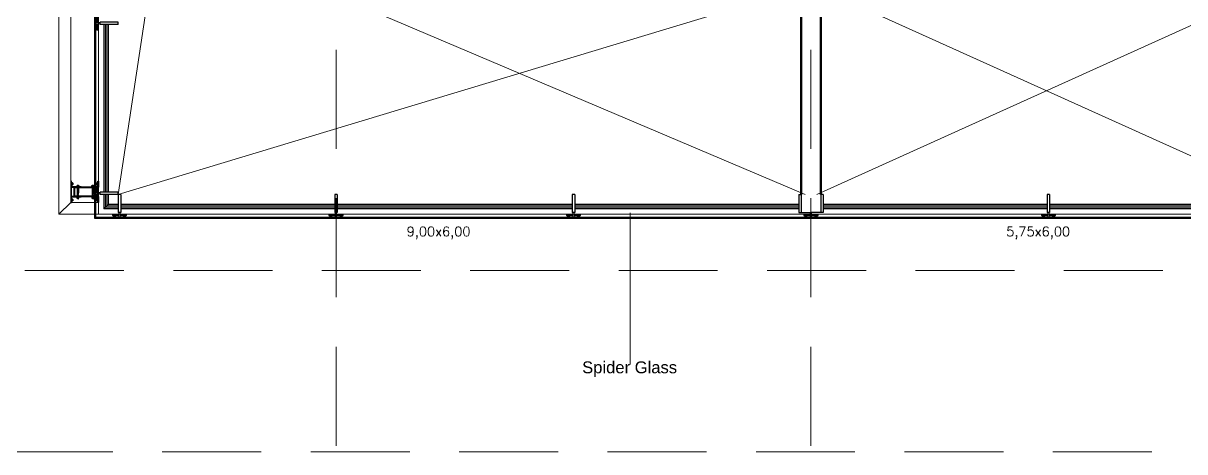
# Model space of a CAD drawing. Header units: millimetres. Extents: x 705 to 840, y 133 to 501.
# Drawn here: x 725.24 to 739.91, y 178.99 to 184.41 of the extents above; entities that cross this region are included whole.
import ezdxf

# ---------------------------------------------------------------- set-up
doc = ezdxf.new("R2010")
doc.units = ezdxf.units.MM
doc.header["$LTSCALE"] = 10
doc.linetypes.add('DASHED2', pattern=[0.375, 0.25, -0.125])
doc.layers.get('0').update_dxf_attribs({"color": 90})
doc.layers.add('ACCESORIO', color=90, linetype='Continuous')
doc.layers.add('VIDRO', color=140, linetype='Continuous')
for name, color, linetype, lineweight in [('CINZA', 252, 'Continuous', 13), ('cinza 03', 252, 'Continuous', 13), ('COTA', 90, 'Continuous', 9), ('HACHT', 90, 'Continuous', 9), ('linha estutura', 252, 'Continuous', 13), ('PAREDES 2', 50, 'Continuous', 50), ('pn 02', 16, 'Continuous', 20), ('PN-01', 90, 'Continuous', 13), ('PN-03', 180, 'Continuous', 30), ('recuos', 16, 'Continuous', 20), ('texto', 16, 'Continuous', 20)]:
    doc.layers.add(name, color=color, linetype=linetype, lineweight=lineweight)
doc.styles.get("Standard").update_dxf_attribs({"font": 'simplex.shx'})

# ---------------------------------------------------------------- blocks, each defined once
blk = doc.blocks.new('BLO253')
blk.add_lwpolyline([(39.6, 2, -0.4142136), (40.6, 1, 0.4142136), (41.6, 0), (91.5, 0, 0.4142136), (92.5, 1), (92.5, 4, 0.4142136), (91.5, 5), (49.6, 5, -0.4142136), (44.6, 10), (44.6, 89, 0.4142136), (43.6, 90), (41.6, 90, 0.4142136), (40.6, 89), (40.6, 6.5, -0.4142136), (39.1, 5), (-39.1, 5, -0.4142136), (-40.6, 6.5), (-40.6, 89, 0.4142136), (-41.6, 90), (-43.6, 90, 0.4142136), (-44.6, 89), (-44.6, 10, -0.4142136), (-49.6, 5), (-91.5, 5, 0.4142136), (-92.5, 4), (-92.5, 1, 0.4142136), (-91.5, 0), (-41.6, 0, 0.4142136), (-40.6, 1, -0.4142136), (-39.6, 2)], format="xyb", close=True)
blk = doc.blocks.new('CAB-BUL')
for p, q in [((-6, 11), (6, 11)), ((-4, 2), (-4, 9)), ((-4, 1), (-4, 2)), ((4, 2), (4, 9)), ((4, 1), (4, 2))]:
    blk.add_line(p, q)
blk.add_lwpolyline([(-9, 1), (9, 1), (9, 0), (-9, 0)], close=True)
blk.add_lwpolyline([(8, 9, 0.888889), (4, 9, 0.50025), (-4, 9, 0.88987), (-8, 9), (-8, 2), (8, 2)], format="xyb", close=True)
blk = doc.blocks.new('TUERCA')
for p, q in [((-7, -2), (7, -2)), ((7, -10), (-7, -10)), ((-5, -11), (3, -10)), ((-5, -12), (4, -11)), ((-5, -13), (4, -12)), ((-5, -14), (4, -13)), ((-5, -16), (4, -14)), ((-4, -8), (-4, -3)), ((-3, -16), (4, -16)), ((4, -3), (4, -8))]:
    blk.add_line(p, q)
blk.add_lwpolyline([(-9, 0), (9, 0), (9, -2), (-9, -2)], close=True)
blk.add_lwpolyline([(-4, -8, -0.666895), (-9, -8), (-9, -3, -0.666895), (-4, -3, -0.349005), (4, -3, -0.666667), (9, -3), (9, -8, -0.666667), (4, -8, -0.349005)], format="xyb", close=True)
blk.add_lwpolyline([(-4, -10), (-3, -10), (-5, -11), (-3, -11), (-5, -12), (-3, -12), (-5, -13), (-3, -14), (-5, -14), (-3, -15), (-5, -16), (-3, -16), (3, -16), (4, -16), (3, -15), (4, -14), (3, -14), (4, -13), (3, -13), (4, -12), (3, -11), (4, -11), (3, -10), (4, -10)])
blk = doc.blocks.new('fixação madeira')
at = {"layer": 'ACCESORIO'}
for p, q in [((-0.052, -0.063), (-0.05, -0.076)), ((-0.05, -0.063), (-0.048, -0.076)), ((-0.048, -0.063), (-0.047, -0.076)), ((-0.047, -0.063), (-0.045, -0.076)), ((-0.045, -0.063), (-0.043, -0.076)), ((-0.043, -0.063), (-0.041, -0.076)), ((-0.041, -0.063), (-0.039, -0.076)), ((-0.039, -0.063), (-0.038, -0.076)), ((-0.038, -0.063), (-0.036, -0.076)), ((-0.036, -0.063), (-0.034, -0.076)), ((-0.034, -0.063), (-0.032, -0.076)), ((-0.032, -0.063), (-0.03, -0.076)), ((-0.03, -0.063), (-0.029, -0.076)), ((-0.029, -0.063), (-0.027, -0.076)), ((-0.027, -0.063), (-0.025, -0.076)), ((-0.025, -0.063), (-0.023, -0.076)), ((-0.023, -0.063), (-0.021, -0.076)), ((-0.021, -0.063), (-0.02, -0.076)), ((-0.02, -0.063), (-0.018, -0.076)), ((-0.018, -0.063), (-0.016, -0.076)), ((-0.016, -0.063), (-0.014, -0.076)), ((-0.014, -0.063), (-0.012, -0.076)), ((-0.012, -0.076), (-0.012, -0.063)), ((-0.052, -0.251), (-0.05, -0.264)), ((-0.05, -0.251), (-0.048, -0.264)), ((-0.048, -0.251), (-0.047, -0.264)), ((-0.047, -0.251), (-0.045, -0.264)), ((-0.045, -0.251), (-0.043, -0.264)), ((-0.043, -0.251), (-0.041, -0.264)), ((-0.041, -0.251), (-0.039, -0.264)), ((-0.039, -0.251), (-0.038, -0.264)), ((-0.038, -0.251), (-0.036, -0.264)), ((-0.036, -0.251), (-0.034, -0.264)), ((-0.034, -0.251), (-0.032, -0.264)), ((-0.032, -0.251), (-0.03, -0.264)), ((-0.03, -0.251), (-0.029, -0.264)), ((-0.029, -0.251), (-0.027, -0.264)), ((-0.027, -0.251), (-0.025, -0.264)), ((-0.025, -0.251), (-0.023, -0.264)), ((-0.023, -0.251), (-0.021, -0.264)), ((-0.021, -0.251), (-0.02, -0.264)), ((-0.02, -0.251), (-0.018, -0.264)), ((-0.018, -0.251), (-0.016, -0.264)), ((-0.016, -0.251), (-0.014, -0.264)), ((-0.014, -0.251), (-0.012, -0.264)), ((-0.012, -0.264), (-0.012, -0.251))]:
    blk.add_line(p, q, dxfattribs=at)
for points in [[(-0.06, -0.034), (0.057, -0.034), (0.057, -0.308), (-0.06, -0.308)], [(-0.052, -0.042), (0.049, -0.042), (0.049, -0.3), (-0.052, -0.3)]]:
    blk.add_lwpolyline(points, close=True, dxfattribs=at)
for points in [[(0.049, -0.063), (-0.014, -0.063), (-0.015, -0.066), (-0.016, -0.063), (-0.017, -0.066), (-0.018, -0.063), (-0.018, -0.066), (-0.02, -0.063), (-0.02, -0.066), (-0.021, -0.063), (-0.022, -0.066), (-0.023, -0.063), (-0.024, -0.066), (-0.025, -0.063), (-0.026, -0.066), (-0.027, -0.063), (-0.027, -0.066), (-0.029, -0.063), (-0.029, -0.066), (-0.03, -0.063), (-0.031, -0.066), (-0.032, -0.063), (-0.033, -0.066), (-0.034, -0.063), (-0.035, -0.066), (-0.036, -0.063), (-0.036, -0.066), (-0.038, -0.063), (-0.038, -0.066), (-0.039, -0.063), (-0.04, -0.066), (-0.041, -0.063), (-0.042, -0.066), (-0.043, -0.063), (-0.044, -0.066), (-0.045, -0.063), (-0.045, -0.066), (-0.047, -0.063), (-0.047, -0.066), (-0.048, -0.063), (-0.049, -0.066), (-0.05, -0.063), (-0.051, -0.066), (-0.052, -0.063)], [(-0.052, -0.076), (-0.051, -0.074), (-0.05, -0.076), (-0.05, -0.074), (-0.048, -0.076), (-0.048, -0.074), (-0.047, -0.076), (-0.046, -0.074), (-0.045, -0.076), (-0.044, -0.074), (-0.043, -0.076), (-0.042, -0.074), (-0.041, -0.076), (-0.041, -0.074), (-0.039, -0.076), (-0.039, -0.074), (-0.038, -0.076), (-0.037, -0.074), (-0.036, -0.076), (-0.035, -0.074), (-0.034, -0.076), (-0.033, -0.074), (-0.032, -0.076), (-0.032, -0.074), (-0.03, -0.076), (-0.03, -0.074), (-0.029, -0.076), (-0.028, -0.074), (-0.027, -0.076), (-0.026, -0.074), (-0.025, -0.076), (-0.024, -0.074), (-0.023, -0.076), (-0.023, -0.074), (-0.021, -0.076), (-0.021, -0.074), (-0.02, -0.076), (-0.019, -0.074), (-0.018, -0.076), (-0.017, -0.074), (-0.016, -0.076), (-0.015, -0.074), (-0.014, -0.076), (-0.014, -0.074), (-0.012, -0.076), (0.049, -0.076)], [(0.049, -0.251), (-0.014, -0.251), (-0.015, -0.253), (-0.016, -0.251), (-0.017, -0.253), (-0.018, -0.251), (-0.018, -0.253), (-0.02, -0.251), (-0.02, -0.253), (-0.021, -0.251), (-0.022, -0.253), (-0.023, -0.251), (-0.024, -0.253), (-0.025, -0.251), (-0.026, -0.253), (-0.027, -0.251), (-0.027, -0.253), (-0.029, -0.251), (-0.029, -0.253), (-0.03, -0.251), (-0.031, -0.253), (-0.032, -0.251), (-0.033, -0.253), (-0.034, -0.251), (-0.035, -0.253), (-0.036, -0.251), (-0.036, -0.253), (-0.038, -0.251), (-0.038, -0.253), (-0.039, -0.251), (-0.04, -0.253), (-0.041, -0.251), (-0.042, -0.253), (-0.043, -0.251), (-0.044, -0.253), (-0.045, -0.251), (-0.045, -0.253), (-0.047, -0.251), (-0.047, -0.253), (-0.048, -0.251), (-0.049, -0.253), (-0.05, -0.251), (-0.051, -0.253), (-0.052, -0.251)], [(-0.052, -0.264), (-0.051, -0.262), (-0.05, -0.264), (-0.05, -0.262), (-0.048, -0.264), (-0.048, -0.262), (-0.047, -0.264), (-0.046, -0.262), (-0.045, -0.264), (-0.044, -0.262), (-0.043, -0.264), (-0.042, -0.262), (-0.041, -0.264), (-0.041, -0.262), (-0.039, -0.264), (-0.039, -0.262), (-0.038, -0.264), (-0.037, -0.262), (-0.036, -0.264), (-0.035, -0.262), (-0.034, -0.264), (-0.033, -0.262), (-0.032, -0.264), (-0.032, -0.262), (-0.03, -0.264), (-0.03, -0.262), (-0.029, -0.264), (-0.028, -0.262), (-0.027, -0.264), (-0.026, -0.262), (-0.025, -0.264), (-0.024, -0.262), (-0.023, -0.264), (-0.023, -0.262), (-0.021, -0.264), (-0.021, -0.262), (-0.02, -0.264), (-0.019, -0.262), (-0.018, -0.264), (-0.017, -0.262), (-0.016, -0.264), (-0.015, -0.262), (-0.014, -0.264), (-0.014, -0.262), (-0.012, -0.264), (0.049, -0.264)]]:
    blk.add_lwpolyline(points, dxfattribs=at)
at = {"layer": 'ACCESORIO', "xscale": 0.001440000000002328, "yscale": 0.001440000000002328, "zscale": 0.00144, "rotation": 180}
blk.add_blockref('BLO253', (-0.001, 0.001), dxfattribs=at)
at = {"layer": 'ACCESORIO', "linetype": 'Continuous', "xscale": 0.001440000000002328, "yscale": 0.001440000000002328, "zscale": 0.00144}
for name, p, rotation in [('CAB-BUL', (-0.105, -0.006), 180), ('TUERCA', (-0.066, -0.07), 270), ('CAB-BUL', (0.063, -0.07), 270), ('CAB-BUL', (0.1, -0.006), 180), ('CAB-BUL', (0.063, -0.258), 270)]:
    blk.add_blockref(name, p, dxfattribs=dict(at, rotation=rotation))
at = {"layer": 'ACCESORIO', "xscale": -0.001440000000002328, "yscale": 0.001440000000002328, "zscale": 0.00144}
blk.add_blockref('BLO253', (-0.001, -0.345), dxfattribs=at)
at = {"layer": 'ACCESORIO', "color": 252, "linetype": 'Continuous', "xscale": 0.001440000000002328, "yscale": 0.001440000000002328, "zscale": 0.00144, "rotation": 270}
blk.add_blockref('TUERCA', (-0.066, -0.258), dxfattribs=at)
at = {"layer": 'ACCESORIO', "linetype": 'Continuous', "xscale": -0.001440000000002328, "yscale": 0.001440000000002328, "zscale": 0.00144}
for p in [(-0.105, -0.338), (0.1, -0.338)]:
    blk.add_blockref('CAB-BUL', p, dxfattribs=at)
blk = doc.blocks.new('SPIDER')
at = {"layer": 'HACHT'}
blk.add_line((-0.289, -0.009), (-0.289, 0.009), dxfattribs=at)
at = {"layer": 'PN-01'}
for p, q in [((-0.264, 0.063), (-0.304, 0.063)), ((-0.293, 0.067), (-0.299, 0.07)), ((-0.294, 0.066), (-0.299, 0.069)), ((-0.264, 0.064), (-0.299, 0.064)), ((-0.264, 0.062), (-0.299, 0.062)), ((-0.294, 0.06), (-0.299, 0.058)), ((-0.293, 0.059), (-0.299, 0.056)), ((-0.264, 0.064), (-0.298, 0.064)), ((-0.289, 0.066), (-0.294, 0.066)), ((-0.289, 0.06), (-0.294, 0.06)), ((-0.289, 0.067), (-0.293, 0.067)), ((-0.289, 0.059), (-0.293, 0.059)), ((-0.283, 0.079), (-0.289, 0.079)), ((-0.283, 0.048), (-0.289, 0.048)), ((-0.228, 0.009), (-0.289, 0.009)), ((-0.279, 0.072), (-0.283, 0.079)), ((-0.279, 0.055), (-0.283, 0.048)), ((-0.27, 0.072), (-0.279, 0.072)), ((-0.27, 0.055), (-0.279, 0.055)), ((-0.264, 0.089), (-0.27, 0.089)), ((-0.27, 0.089), (-0.27, 0.009)), ((-0.264, 0.078), (-0.27, 0.078)), ((-0.264, 0.048), (-0.27, 0.048)), ((-0.264, 0.034), (-0.27, 0.034)), ((-0.264, 0.089), (-0.264, 0.009)), ((-0.258, 0.072), (-0.264, 0.076)), ((-0.258, 0.055), (-0.264, 0.051)), ((-0.262, 0.074), (-0.262, 0.052)), ((-0.261, 0.074), (-0.261, 0.053)), ((-0.26, 0.073), (-0.26, 0.053)), ((-0.258, 0.089), (-0.252, 0.089)), ((-0.258, 0.089), (-0.258, 0.08)), ((-0.258, 0.08), (-0.258, 0.047)), ((-0.258, 0.047), (-0.258, 0.009)), ((-0.258, 0.034), (-0.252, 0.034)), ((-0.252, 0.089), (-0.252, 0.009)), ((-0.264, -0.063), (-0.304, -0.063)), ((-0.293, -0.059), (-0.299, -0.056)), ((-0.294, -0.06), (-0.299, -0.058)), ((-0.264, -0.062), (-0.299, -0.062)), ((-0.264, -0.064), (-0.299, -0.064)), ((-0.294, -0.066), (-0.299, -0.069)), ((-0.293, -0.067), (-0.299, -0.07)), ((-0.264, -0.064), (-0.298, -0.064)), ((-0.289, -0.06), (-0.294, -0.06)), ((-0.289, -0.066), (-0.294, -0.066)), ((-0.289, -0.059), (-0.293, -0.059)), ((-0.289, -0.067), (-0.293, -0.067)), ((-0.228, -0.009), (-0.289, -0.009)), ((-0.283, -0.048), (-0.289, -0.048)), ((-0.283, -0.079), (-0.289, -0.079)), ((-0.279, -0.055), (-0.283, -0.048)), ((-0.279, -0.072), (-0.283, -0.079)), ((-0.27, -0.055), (-0.279, -0.055)), ((-0.27, -0.072), (-0.279, -0.072)), ((-0.27, -0.089), (-0.27, -0.009)), ((-0.264, -0.034), (-0.27, -0.034)), ((-0.264, -0.048), (-0.27, -0.048)), ((-0.264, -0.078), (-0.27, -0.078)), ((-0.264, -0.089), (-0.27, -0.089)), ((-0.264, -0.089), (-0.264, -0.009)), ((-0.258, -0.055), (-0.264, -0.051)), ((-0.258, -0.072), (-0.264, -0.076)), ((-0.262, -0.074), (-0.262, -0.052)), ((-0.261, -0.074), (-0.261, -0.053)), ((-0.26, -0.073), (-0.26, -0.053)), ((-0.258, -0.047), (-0.258, -0.009)), ((-0.258, -0.034), (-0.252, -0.034)), ((-0.258, -0.08), (-0.258, -0.047)), ((-0.258, -0.089), (-0.258, -0.08)), ((-0.258, -0.089), (-0.252, -0.089)), ((-0.252, -0.089), (-0.252, -0.009))]:
    blk.add_line(p, q, dxfattribs=at)
at = {"layer": 'PN-03'}
for p, q in [((-0.228, -0.015), (-0.228, 0.015)), ((0, 0.015), (-0.228, 0.015)), ((0, -0.015), (0, 0.015)), ((0, -0.015), (-0.228, -0.015))]:
    blk.add_line(p, q, dxfattribs=at)

msp = doc.modelspace()

# ---------------------------------------------------------------- linework, layer by layer
at = {"layer": 'CINZA'}
for p, q in [((726.264, 184.391), (726.264, 182.274)), ((726.279, 184.391), (726.279, 182.274)), ((726.298, 184.391), (726.298, 182.274)), ((726.313, 184.391), (726.313, 182.274)), ((726.264, 182.244), (726.264, 182.067)), ((726.279, 182.244), (726.279, 182.082)), ((726.298, 182.244), (726.298, 182.101)), ((726.313, 182.244), (726.313, 182.116)), ((726.441, 182.101), (726.298, 182.101)), ((726.441, 182.116), (726.313, 182.116)), ((729.176, 182.116), (726.471, 182.116)), ((729.176, 182.101), (726.471, 182.101)), ((732.176, 182.116), (729.206, 182.116)), ((732.176, 182.101), (729.206, 182.101)), ((735.036, 182.116), (732.206, 182.116)), ((735.036, 182.101), (732.206, 182.101)), ((738.176, 182.116), (735.346, 182.116)), ((738.176, 182.101), (735.346, 182.101)), ((741.036, 182.116), (738.206, 182.116)), ((741.036, 182.101), (738.206, 182.101)), ((726.441, 182.067), (726.264, 182.067)), ((726.441, 182.082), (726.279, 182.082)), ((729.176, 182.082), (726.471, 182.082)), ((729.176, 182.067), (726.471, 182.067)), ((732.176, 182.082), (729.206, 182.082)), ((732.176, 182.067), (729.206, 182.067)), ((735.036, 182.082), (732.206, 182.082)), ((735.036, 182.067), (732.206, 182.067)), ((738.176, 182.082), (735.346, 182.082)), ((738.176, 182.067), (735.346, 182.067)), ((741.036, 182.082), (738.206, 182.082)), ((741.036, 182.067), (738.206, 182.067))]:
    msp.add_line(p, q, dxfattribs=at)
at = {"layer": 'cinza 03'}
msp.add_line((726.318, 182.122), (726.258, 182.062), dxfattribs=at)
at = {"layer": 'COTA'}
msp.add_line((732.905, 182.011), (732.905, 180.097), dxfattribs=at)
at = {"layer": 'HACHT'}
for p, q in [((726.258, 184.391), (726.258, 182.274)), ((726.318, 184.391), (726.318, 182.274)), ((726.152, 182.251), (726.152, 182.268)), ((726.258, 182.244), (726.258, 182.062)), ((726.318, 182.244), (726.318, 182.122)), ((726.441, 182.122), (726.318, 182.122)), ((729.176, 182.122), (726.471, 182.122)), ((732.176, 182.122), (729.206, 182.122)), ((735.036, 182.122), (732.206, 182.122)), ((738.176, 182.122), (735.346, 182.122)), ((741.036, 182.122), (738.206, 182.122)), ((726.441, 182.062), (726.258, 182.062)), ((726.464, 181.956), (726.447, 181.956)), ((729.176, 182.062), (726.471, 182.062)), ((729.199, 181.956), (729.182, 181.956)), ((732.176, 182.062), (729.206, 182.062)), ((732.199, 181.956), (732.182, 181.956)), ((735.036, 182.062), (732.206, 182.062)), ((735.199, 181.956), (735.182, 181.956)), ((735.182, 181.956), (735.199, 181.956)), ((738.176, 182.062), (735.346, 182.062)), ((738.199, 181.956), (738.182, 181.956)), ((741.036, 182.062), (738.206, 182.062))]:
    msp.add_line(p, q, dxfattribs=at)
at = {"layer": 'linha estutura', "linetype": 'DASHED2', "ltscale": 0.5}
for p, q in [((729.191, 179.07), (729.191, 208.223)), ((735.191, 179.07), (735.191, 208.223)), ((723.247, 178.994), (770.918, 178.994))]:
    msp.add_line(p, q, dxfattribs=at)
at = {"layer": 'PAREDES 2'}
for p, q in [((735.066, 184.864), (735.066, 182.244)), ((735.316, 184.864), (735.316, 182.244))]:
    msp.add_line(p, q, dxfattribs=at)
at = {"layer": 'pn 02'}
for p, q in [((725.691, 181.993), (725.691, 189.994)), ((725.841, 182.143), (725.841, 189.994)), ((725.841, 182.143), (725.691, 181.993)), ((726.191, 182.143), (725.841, 182.143)), ((726.191, 181.993), (725.691, 181.993))]:
    msp.add_line(p, q, dxfattribs=at)
at = {"layer": 'PN-01'}
for p, q in [((728.041, 192.869), (726.441, 182.244)), ((726.191, 189.994), (726.191, 181.993)), ((735.116, 184.864), (726.441, 182.244)), ((728.941, 184.864), (735.116, 182.244)), ((741.066, 182.244), (735.266, 184.864)), ((741.066, 184.864), (735.266, 182.244)), ((726.177, 182.322), (726.137, 182.322)), ((726.148, 182.327), (726.142, 182.329)), ((726.147, 182.325), (726.142, 182.328)), ((726.177, 182.324), (726.142, 182.324)), ((726.177, 182.321), (726.142, 182.321)), ((726.147, 182.32), (726.142, 182.317)), ((726.148, 182.318), (726.142, 182.316)), ((726.177, 182.324), (726.143, 182.324)), ((726.152, 182.325), (726.147, 182.325)), ((726.152, 182.32), (726.147, 182.32)), ((726.152, 182.327), (726.148, 182.327)), ((726.152, 182.318), (726.148, 182.318)), ((726.158, 182.338), (726.152, 182.338)), ((726.158, 182.308), (726.152, 182.308)), ((726.213, 182.268), (726.152, 182.268)), ((726.213, 182.251), (726.152, 182.251)), ((726.162, 182.331), (726.158, 182.338)), ((726.162, 182.315), (726.158, 182.308)), ((726.171, 182.331), (726.162, 182.331)), ((726.171, 182.315), (726.162, 182.315)), ((726.177, 182.349), (726.171, 182.349)), ((726.171, 182.349), (726.171, 182.268)), ((726.177, 182.338), (726.171, 182.338)), ((726.177, 182.307), (726.171, 182.307)), ((726.177, 182.294), (726.171, 182.294)), ((726.171, 182.17), (726.171, 182.251)), ((726.177, 182.349), (726.177, 182.268)), ((726.183, 182.331), (726.177, 182.335)), ((726.183, 182.314), (726.177, 182.31)), ((726.177, 182.17), (726.177, 182.251)), ((726.179, 182.334), (726.179, 182.311)), ((726.18, 182.333), (726.18, 182.312)), ((726.181, 182.332), (726.181, 182.313)), ((726.183, 182.349), (726.189, 182.349)), ((726.183, 182.349), (726.183, 182.339)), ((726.183, 182.339), (726.183, 182.306)), ((726.183, 182.306), (726.183, 182.268)), ((726.183, 182.294), (726.189, 182.294)), ((726.183, 182.213), (726.183, 182.251)), ((726.189, 182.349), (726.189, 182.268)), ((726.189, 182.17), (726.189, 182.251)), ((726.177, 182.196), (726.137, 182.196)), ((726.148, 182.2), (726.142, 182.203)), ((726.147, 182.199), (726.142, 182.201)), ((726.177, 182.197), (726.142, 182.197)), ((726.177, 182.195), (726.142, 182.195)), ((726.147, 182.193), (726.142, 182.191)), ((726.148, 182.192), (726.142, 182.189)), ((726.177, 182.195), (726.143, 182.195)), ((726.152, 182.199), (726.147, 182.199)), ((726.152, 182.193), (726.147, 182.193)), ((726.152, 182.2), (726.148, 182.2)), ((726.152, 182.192), (726.148, 182.192)), ((726.158, 182.211), (726.152, 182.211)), ((726.158, 182.18), (726.152, 182.18)), ((726.162, 182.204), (726.158, 182.211)), ((726.162, 182.188), (726.158, 182.18)), ((726.171, 182.204), (726.162, 182.204)), ((726.171, 182.188), (726.162, 182.188)), ((726.177, 182.225), (726.171, 182.225)), ((726.177, 182.211), (726.171, 182.211)), ((726.177, 182.181), (726.171, 182.181)), ((726.177, 182.17), (726.171, 182.17)), ((726.183, 182.205), (726.177, 182.209)), ((726.183, 182.188), (726.177, 182.184)), ((726.179, 182.185), (726.179, 182.207)), ((726.18, 182.186), (726.18, 182.207)), ((726.181, 182.186), (726.181, 182.206)), ((726.183, 182.225), (726.189, 182.225)), ((726.183, 182.179), (726.183, 182.213)), ((726.183, 182.17), (726.183, 182.179)), ((726.183, 182.17), (726.189, 182.17)), ((726.191, 181.993), (752.566, 181.993)), ((726.366, 181.986), (726.366, 181.993)), ((726.366, 181.993), (726.447, 181.993)), ((726.366, 181.986), (726.376, 181.986)), ((726.366, 181.98), (726.366, 181.974)), ((726.366, 181.98), (726.447, 181.98)), ((726.366, 181.974), (726.447, 181.974)), ((726.376, 181.986), (726.409, 181.986)), ((726.384, 181.965), (726.377, 181.961)), ((726.377, 181.961), (726.377, 181.956)), ((726.378, 181.98), (726.378, 181.974)), ((726.384, 181.986), (726.38, 181.98)), ((726.381, 181.982), (726.404, 181.982)), ((726.382, 181.983), (726.403, 181.983)), ((726.383, 181.985), (726.402, 181.985)), ((726.384, 181.974), (726.384, 181.965)), ((726.389, 181.951), (726.386, 181.946)), ((726.39, 181.951), (726.387, 181.946)), ((726.389, 181.956), (726.389, 181.951)), ((726.39, 181.956), (726.39, 181.951)), ((726.391, 181.98), (726.391, 181.946)), ((726.391, 181.98), (726.391, 181.946)), ((726.393, 181.98), (726.393, 181.941)), ((726.394, 181.98), (726.394, 181.946)), ((726.396, 181.956), (726.396, 181.951)), ((726.396, 181.951), (726.398, 181.946)), ((726.397, 181.956), (726.397, 181.951)), ((726.397, 181.951), (726.399, 181.946)), ((726.401, 181.986), (726.405, 181.98)), ((726.401, 181.974), (726.401, 181.965)), ((726.401, 181.965), (726.408, 181.961)), ((726.408, 181.98), (726.408, 181.974)), ((726.408, 181.961), (726.408, 181.956)), ((726.409, 181.986), (726.447, 181.986)), ((726.422, 181.986), (726.422, 181.993)), ((726.422, 181.98), (726.422, 181.974)), ((726.447, 182.016), (726.447, 181.956)), ((726.464, 182.016), (726.464, 181.956)), ((726.545, 181.993), (726.464, 181.993)), ((726.502, 181.986), (726.464, 181.986)), ((726.545, 181.98), (726.464, 181.98)), ((726.545, 181.974), (726.464, 181.974)), ((726.49, 181.986), (726.49, 181.993)), ((726.49, 181.98), (726.49, 181.974)), ((726.536, 181.986), (726.502, 181.986)), ((726.504, 181.98), (726.504, 181.974)), ((726.511, 181.965), (726.504, 181.961)), ((726.504, 181.961), (726.504, 181.956)), ((726.511, 181.986), (726.507, 181.98)), ((726.53, 181.982), (726.508, 181.982)), ((726.529, 181.985), (726.509, 181.985)), ((726.53, 181.983), (726.509, 181.983)), ((726.511, 181.974), (726.511, 181.965)), ((726.515, 181.951), (726.512, 181.946)), ((726.516, 181.951), (726.514, 181.946)), ((726.515, 181.956), (726.515, 181.951)), ((726.516, 181.956), (726.516, 181.951)), ((726.518, 181.98), (726.518, 181.946)), ((726.519, 181.98), (726.519, 181.941)), ((726.52, 181.98), (726.52, 181.946)), ((726.52, 181.98), (726.52, 181.946)), ((726.522, 181.956), (726.522, 181.951)), ((726.522, 181.951), (726.524, 181.946)), ((726.523, 181.956), (726.523, 181.951)), ((726.523, 181.951), (726.526, 181.946)), ((726.528, 181.986), (726.532, 181.98)), ((726.528, 181.974), (726.528, 181.965)), ((726.528, 181.965), (726.535, 181.961)), ((726.534, 181.98), (726.534, 181.974)), ((726.535, 181.961), (726.535, 181.956)), ((726.545, 181.986), (726.536, 181.986)), ((726.545, 181.986), (726.545, 181.993)), ((726.545, 181.98), (726.545, 181.974)), ((729.101, 181.986), (729.101, 181.993)), ((729.101, 181.993), (729.182, 181.993)), ((729.101, 181.986), (729.111, 181.986)), ((729.101, 181.98), (729.101, 181.974)), ((729.101, 181.98), (729.182, 181.98)), ((729.101, 181.974), (729.182, 181.974)), ((729.111, 181.986), (729.144, 181.986)), ((729.119, 181.965), (729.112, 181.961)), ((729.112, 181.961), (729.112, 181.956)), ((729.113, 181.98), (729.113, 181.974)), ((729.119, 181.986), (729.115, 181.98)), ((729.116, 181.982), (729.139, 181.982)), ((729.117, 181.983), (729.138, 181.983)), ((729.118, 181.985), (729.137, 181.985)), ((729.119, 181.974), (729.119, 181.965)), ((729.124, 181.951), (729.121, 181.946)), ((729.125, 181.951), (729.122, 181.946)), ((729.124, 181.956), (729.124, 181.951)), ((729.125, 181.956), (729.125, 181.951)), ((729.126, 181.98), (729.126, 181.946)), ((729.126, 181.98), (729.126, 181.946)), ((729.128, 181.98), (729.128, 181.941)), ((729.129, 181.98), (729.129, 181.946)), ((729.131, 181.956), (729.131, 181.951)), ((729.131, 181.951), (729.133, 181.946)), ((729.132, 181.956), (729.132, 181.951)), ((729.132, 181.951), (729.134, 181.946)), ((729.136, 181.986), (729.14, 181.98)), ((729.136, 181.974), (729.136, 181.965)), ((729.136, 181.965), (729.143, 181.961)), ((729.143, 181.98), (729.143, 181.974)), ((729.143, 181.961), (729.143, 181.956)), ((729.144, 181.986), (729.182, 181.986)), ((729.157, 181.986), (729.157, 181.993)), ((729.157, 181.98), (729.157, 181.974)), ((729.182, 182.016), (729.182, 181.956)), ((729.199, 182.016), (729.199, 181.956)), ((729.28, 181.993), (729.199, 181.993)), ((729.237, 181.986), (729.199, 181.986)), ((729.28, 181.98), (729.199, 181.98)), ((729.28, 181.974), (729.199, 181.974)), ((729.225, 181.986), (729.225, 181.993)), ((729.225, 181.98), (729.225, 181.974)), ((729.271, 181.986), (729.237, 181.986)), ((729.239, 181.98), (729.239, 181.974)), ((729.246, 181.965), (729.239, 181.961)), ((729.239, 181.961), (729.239, 181.956)), ((729.246, 181.986), (729.242, 181.98)), ((729.265, 181.982), (729.243, 181.982)), ((729.264, 181.985), (729.244, 181.985)), ((729.265, 181.983), (729.244, 181.983)), ((729.246, 181.974), (729.246, 181.965)), ((729.25, 181.951), (729.247, 181.946)), ((729.251, 181.951), (729.249, 181.946)), ((729.25, 181.956), (729.25, 181.951)), ((729.251, 181.956), (729.251, 181.951)), ((729.253, 181.98), (729.253, 181.946)), ((729.254, 181.98), (729.254, 181.941)), ((729.255, 181.98), (729.255, 181.946)), ((729.255, 181.98), (729.255, 181.946)), ((729.257, 181.956), (729.257, 181.951)), ((729.257, 181.951), (729.259, 181.946)), ((729.258, 181.956), (729.258, 181.951)), ((729.258, 181.951), (729.261, 181.946)), ((729.263, 181.986), (729.267, 181.98)), ((729.263, 181.974), (729.263, 181.965)), ((729.263, 181.965), (729.27, 181.961)), ((729.269, 181.98), (729.269, 181.974)), ((729.27, 181.961), (729.27, 181.956)), ((729.28, 181.986), (729.271, 181.986)), ((729.28, 181.986), (729.28, 181.993)), ((729.28, 181.98), (729.28, 181.974)), ((732.101, 181.986), (732.101, 181.993)), ((732.101, 181.993), (732.182, 181.993)), ((732.101, 181.986), (732.111, 181.986)), ((732.101, 181.98), (732.101, 181.974)), ((732.101, 181.98), (732.182, 181.98)), ((732.101, 181.974), (732.182, 181.974)), ((732.111, 181.986), (732.144, 181.986)), ((732.119, 181.965), (732.112, 181.961)), ((732.112, 181.961), (732.112, 181.956)), ((732.113, 181.98), (732.113, 181.974)), ((732.119, 181.986), (732.115, 181.98)), ((732.116, 181.982), (732.139, 181.982)), ((732.117, 181.983), (732.138, 181.983)), ((732.118, 181.985), (732.137, 181.985)), ((732.119, 181.974), (732.119, 181.965)), ((732.124, 181.951), (732.121, 181.946)), ((732.125, 181.951), (732.122, 181.946)), ((732.124, 181.956), (732.124, 181.951)), ((732.125, 181.956), (732.125, 181.951)), ((732.126, 181.98), (732.126, 181.946)), ((732.126, 181.98), (732.126, 181.946)), ((732.128, 181.98), (732.128, 181.941)), ((732.129, 181.98), (732.129, 181.946)), ((732.131, 181.956), (732.131, 181.951)), ((732.131, 181.951), (732.133, 181.946)), ((732.132, 181.956), (732.132, 181.951)), ((732.132, 181.951), (732.134, 181.946)), ((732.136, 181.986), (732.14, 181.98)), ((732.136, 181.974), (732.136, 181.965)), ((732.136, 181.965), (732.143, 181.961)), ((732.143, 181.98), (732.143, 181.974)), ((732.143, 181.961), (732.143, 181.956)), ((732.144, 181.986), (732.182, 181.986)), ((732.157, 181.986), (732.157, 181.993)), ((732.157, 181.98), (732.157, 181.974)), ((732.182, 182.016), (732.182, 181.956)), ((732.199, 182.016), (732.199, 181.956)), ((732.28, 181.993), (732.199, 181.993)), ((732.237, 181.986), (732.199, 181.986)), ((732.28, 181.98), (732.199, 181.98)), ((732.28, 181.974), (732.199, 181.974)), ((732.225, 181.986), (732.225, 181.993)), ((732.225, 181.98), (732.225, 181.974)), ((732.271, 181.986), (732.237, 181.986)), ((732.239, 181.98), (732.239, 181.974)), ((732.246, 181.965), (732.239, 181.961)), ((732.239, 181.961), (732.239, 181.956)), ((732.246, 181.986), (732.242, 181.98)), ((732.265, 181.982), (732.243, 181.982)), ((732.264, 181.985), (732.244, 181.985)), ((732.265, 181.983), (732.244, 181.983)), ((732.246, 181.974), (732.246, 181.965)), ((732.25, 181.951), (732.247, 181.946)), ((732.251, 181.951), (732.249, 181.946)), ((732.25, 181.956), (732.25, 181.951)), ((732.251, 181.956), (732.251, 181.951)), ((732.253, 181.98), (732.253, 181.946)), ((732.254, 181.98), (732.254, 181.941)), ((732.255, 181.98), (732.255, 181.946)), ((732.255, 181.98), (732.255, 181.946)), ((732.257, 181.956), (732.257, 181.951)), ((732.257, 181.951), (732.259, 181.946)), ((732.258, 181.956), (732.258, 181.951)), ((732.258, 181.951), (732.261, 181.946)), ((732.263, 181.986), (732.267, 181.98)), ((732.263, 181.974), (732.263, 181.965)), ((732.263, 181.965), (732.27, 181.961)), ((732.269, 181.98), (732.269, 181.974)), ((732.27, 181.961), (732.27, 181.956)), ((732.28, 181.986), (732.271, 181.986)), ((732.28, 181.986), (732.28, 181.993)), ((732.28, 181.98), (732.28, 181.974)), ((735.101, 181.993), (735.182, 181.993)), ((735.101, 181.986), (735.101, 181.993)), ((735.101, 181.986), (735.111, 181.986)), ((735.101, 181.98), (735.182, 181.98)), ((735.101, 181.98), (735.101, 181.974)), ((735.101, 181.974), (735.182, 181.974)), ((735.111, 181.986), (735.144, 181.986)), ((735.119, 181.965), (735.112, 181.961)), ((735.112, 181.961), (735.112, 181.956)), ((735.113, 181.98), (735.113, 181.974)), ((735.119, 181.986), (735.115, 181.98)), ((735.116, 181.982), (735.139, 181.982)), ((735.117, 181.983), (735.138, 181.983)), ((735.118, 181.985), (735.137, 181.985)), ((735.119, 181.974), (735.119, 181.965)), ((735.124, 181.951), (735.121, 181.946)), ((735.125, 181.951), (735.122, 181.946)), ((735.124, 181.956), (735.124, 181.951)), ((735.125, 181.956), (735.125, 181.951)), ((735.126, 181.98), (735.126, 181.946)), ((735.126, 181.98), (735.126, 181.946)), ((735.128, 181.98), (735.128, 181.941)), ((735.129, 181.98), (735.129, 181.946)), ((735.131, 181.956), (735.131, 181.951)), ((735.131, 181.951), (735.133, 181.946)), ((735.132, 181.956), (735.132, 181.951)), ((735.132, 181.951), (735.134, 181.946)), ((735.136, 181.986), (735.14, 181.98)), ((735.136, 181.974), (735.136, 181.965)), ((735.136, 181.965), (735.143, 181.961)), ((735.143, 181.98), (735.143, 181.974)), ((735.143, 181.961), (735.143, 181.956)), ((735.144, 181.986), (735.182, 181.986)), ((735.157, 181.986), (735.157, 181.993)), ((735.157, 181.98), (735.157, 181.974)), ((735.182, 182.016), (735.182, 181.956)), ((735.182, 182.016), (735.182, 181.956)), ((735.182, 182.016), (735.182, 181.956)), ((735.199, 182.016), (735.199, 181.956)), ((735.28, 181.993), (735.199, 181.993)), ((735.237, 181.986), (735.199, 181.986)), ((735.28, 181.98), (735.199, 181.98)), ((735.28, 181.974), (735.199, 181.974)), ((735.225, 181.986), (735.225, 181.993)), ((735.225, 181.98), (735.225, 181.974)), ((735.271, 181.986), (735.237, 181.986)), ((735.239, 181.98), (735.239, 181.974)), ((735.246, 181.965), (735.239, 181.961)), ((735.239, 181.961), (735.239, 181.956)), ((735.246, 181.986), (735.242, 181.98)), ((735.265, 181.982), (735.243, 181.982)), ((735.264, 181.985), (735.244, 181.985)), ((735.265, 181.983), (735.244, 181.983)), ((735.246, 181.974), (735.246, 181.965)), ((735.25, 181.951), (735.247, 181.946)), ((735.251, 181.951), (735.249, 181.946)), ((735.25, 181.956), (735.25, 181.951)), ((735.251, 181.956), (735.251, 181.951)), ((735.253, 181.98), (735.253, 181.946)), ((735.254, 181.98), (735.254, 181.941)), ((735.255, 181.98), (735.255, 181.946)), ((735.255, 181.98), (735.255, 181.946)), ((735.257, 181.956), (735.257, 181.951)), ((735.257, 181.951), (735.259, 181.946)), ((735.258, 181.956), (735.258, 181.951)), ((735.258, 181.951), (735.261, 181.946)), ((735.263, 181.986), (735.267, 181.98)), ((735.263, 181.974), (735.263, 181.965)), ((735.263, 181.965), (735.27, 181.961)), ((735.269, 181.98), (735.269, 181.974)), ((735.27, 181.961), (735.27, 181.956)), ((735.28, 181.986), (735.271, 181.986)), ((735.28, 181.986), (735.28, 181.993)), ((735.28, 181.98), (735.28, 181.974)), ((738.101, 181.986), (738.101, 181.993)), ((738.101, 181.993), (738.182, 181.993)), ((738.101, 181.986), (738.111, 181.986)), ((738.101, 181.98), (738.101, 181.974)), ((738.101, 181.98), (738.182, 181.98)), ((738.101, 181.974), (738.182, 181.974)), ((738.111, 181.986), (738.144, 181.986)), ((738.119, 181.965), (738.112, 181.961)), ((738.112, 181.961), (738.112, 181.956)), ((738.113, 181.98), (738.113, 181.974)), ((738.119, 181.986), (738.115, 181.98)), ((738.116, 181.982), (738.139, 181.982)), ((738.117, 181.983), (738.138, 181.983)), ((738.118, 181.985), (738.137, 181.985)), ((738.119, 181.974), (738.119, 181.965)), ((738.124, 181.951), (738.121, 181.946)), ((738.125, 181.951), (738.122, 181.946)), ((738.124, 181.956), (738.124, 181.951)), ((738.125, 181.956), (738.125, 181.951)), ((738.126, 181.98), (738.126, 181.946)), ((738.126, 181.98), (738.126, 181.946)), ((738.128, 181.98), (738.128, 181.941)), ((738.129, 181.98), (738.129, 181.946)), ((738.131, 181.956), (738.131, 181.951)), ((738.131, 181.951), (738.133, 181.946)), ((738.132, 181.956), (738.132, 181.951)), ((738.132, 181.951), (738.134, 181.946)), ((738.136, 181.986), (738.14, 181.98)), ((738.136, 181.974), (738.136, 181.965)), ((738.136, 181.965), (738.143, 181.961)), ((738.143, 181.98), (738.143, 181.974)), ((738.143, 181.961), (738.143, 181.956)), ((738.144, 181.986), (738.182, 181.986)), ((738.157, 181.986), (738.157, 181.993)), ((738.157, 181.98), (738.157, 181.974)), ((738.182, 182.016), (738.182, 181.956)), ((738.199, 182.016), (738.199, 181.956)), ((738.28, 181.993), (738.199, 181.993)), ((738.237, 181.986), (738.199, 181.986)), ((738.28, 181.98), (738.199, 181.98)), ((738.28, 181.974), (738.199, 181.974)), ((738.225, 181.986), (738.225, 181.993)), ((738.225, 181.98), (738.225, 181.974)), ((738.271, 181.986), (738.237, 181.986)), ((738.239, 181.98), (738.239, 181.974)), ((738.246, 181.965), (738.239, 181.961)), ((738.239, 181.961), (738.239, 181.956)), ((738.246, 181.986), (738.242, 181.98)), ((738.265, 181.982), (738.243, 181.982)), ((738.264, 181.985), (738.244, 181.985)), ((738.265, 181.983), (738.244, 181.983)), ((738.246, 181.974), (738.246, 181.965)), ((738.25, 181.951), (738.247, 181.946)), ((738.251, 181.951), (738.249, 181.946)), ((738.25, 181.956), (738.25, 181.951)), ((738.251, 181.956), (738.251, 181.951)), ((738.253, 181.98), (738.253, 181.946)), ((738.254, 181.98), (738.254, 181.941)), ((738.255, 181.98), (738.255, 181.946)), ((738.255, 181.98), (738.255, 181.946)), ((738.257, 181.956), (738.257, 181.951)), ((738.257, 181.951), (738.259, 181.946)), ((738.258, 181.956), (738.258, 181.951)), ((738.258, 181.951), (738.261, 181.946)), ((738.263, 181.986), (738.267, 181.98)), ((738.263, 181.974), (738.263, 181.965)), ((738.263, 181.965), (738.27, 181.961)), ((738.269, 181.98), (738.269, 181.974)), ((738.27, 181.961), (738.27, 181.956)), ((738.28, 181.986), (738.271, 181.986)), ((738.28, 181.986), (738.28, 181.993)), ((738.28, 181.98), (738.28, 181.974))]:
    msp.add_line(p, q, dxfattribs=at)
at = {"layer": 'PN-03'}
for p, q in [((726.213, 182.244), (726.213, 182.274)), ((726.441, 182.274), (726.213, 182.274)), ((726.441, 182.244), (726.213, 182.244)), ((726.441, 182.244), (726.441, 182.274)), ((726.471, 182.244), (726.441, 182.244)), ((726.441, 182.244), (726.441, 182.016)), ((726.471, 182.244), (726.471, 182.016)), ((729.206, 182.244), (729.176, 182.244)), ((729.176, 182.244), (729.176, 182.016)), ((729.206, 182.244), (729.206, 182.016)), ((732.206, 182.244), (732.176, 182.244)), ((732.176, 182.244), (732.176, 182.016)), ((732.206, 182.244), (732.206, 182.016)), ((735.036, 182.244), (735.066, 182.244)), ((735.036, 182.244), (735.036, 182.016)), ((735.066, 182.244), (735.066, 182.016)), ((735.346, 182.244), (735.316, 182.244)), ((735.316, 182.244), (735.316, 182.016)), ((735.346, 182.244), (735.346, 182.016)), ((738.206, 182.244), (738.176, 182.244)), ((738.176, 182.244), (738.176, 182.016)), ((738.206, 182.244), (738.206, 182.016)), ((726.471, 182.016), (726.441, 182.016)), ((729.206, 182.016), (729.176, 182.016)), ((732.206, 182.016), (732.176, 182.016)), ((735.036, 182.016), (735.066, 182.016)), ((735.066, 182.016), (735.191, 182.016)), ((735.316, 182.016), (735.191, 182.016)), ((735.346, 182.016), (735.316, 182.016)), ((738.206, 182.016), (738.176, 182.016))]:
    msp.add_line(p, q, dxfattribs=at)
at = {"layer": 'recuos', "linetype": 'DASHED2', "ltscale": 0.5}
msp.add_line((712.137, 181.283), (784.918, 181.283), dxfattribs=at)
at = {"layer": 'VIDRO'}
for p, q in [((726.142, 189.994), (726.142, 181.946)), ((726.152, 189.994), (726.152, 181.956)), ((726.142, 181.946), (752.566, 181.946)), ((726.152, 181.956), (752.566, 181.956))]:
    msp.add_line(p, q, dxfattribs=at)

# ---------------------------------------------------------------- block references
at = {"layer": 'cinza 03'}
msp.add_blockref('SPIDER', (726.441, 184.406), dxfattribs=at)
at = {"layer": 'cinza 03', "xscale": -1, "rotation": 270}
msp.add_blockref('fixação madeira', (726.189, 182.278), dxfattribs=at)

# ---------------------------------------------------------------- texts
at = {"layer": 'COTA', "insert": (732.9, 180.469), "char_height": 0.2, "width": 3.564, "attachment_point": 2}
msp.add_mtext('\\P{\\fArial|b0|i0|c0|p34;\\H0.75x;Spider Glass}', dxfattribs=at)
at = {"layer": 'texto'}
for s, p in [('9,00x6,00', (730.083, 181.716)), ('5,75x6,00', (737.657, 181.716))]:
    msp.add_text(s, height=0.12, dxfattribs=at).set_placement(p)

doc.saveas('drawing.dxf')
